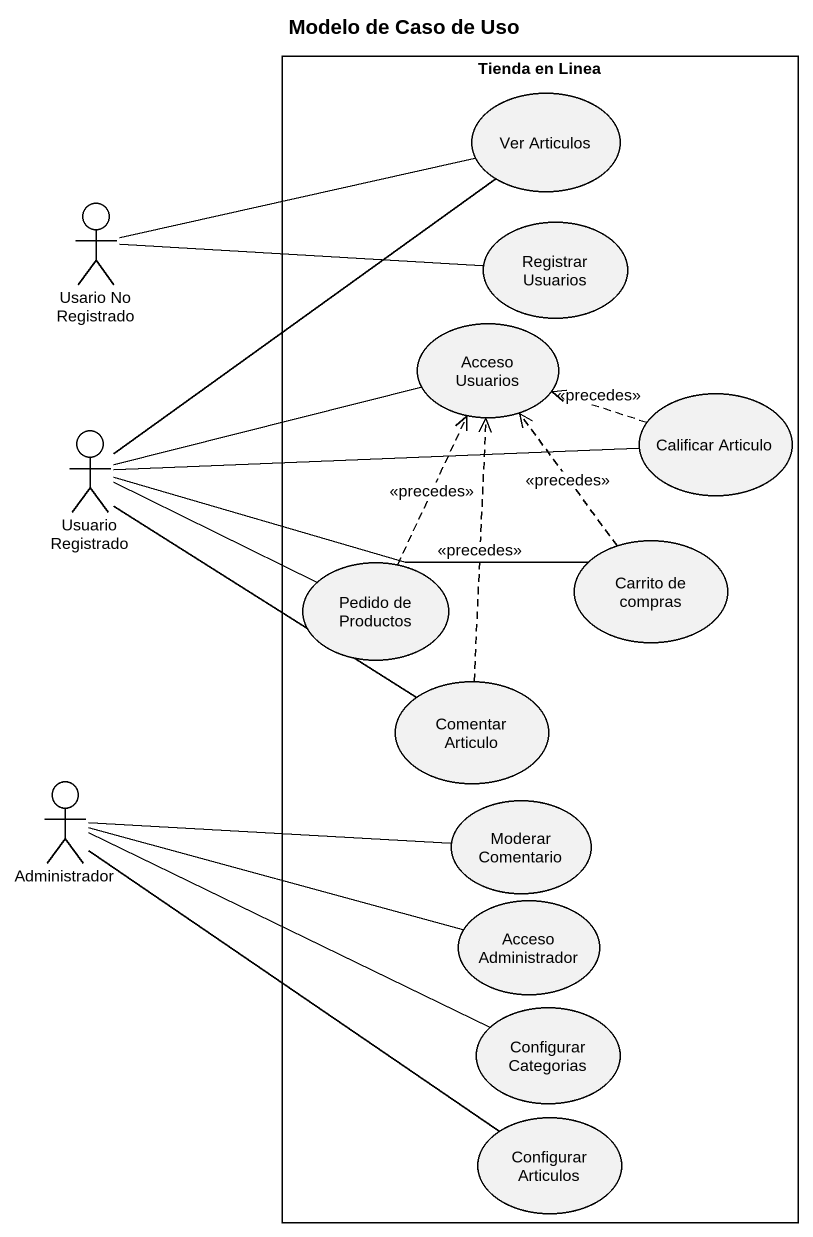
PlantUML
@startuml
title Modelo de Caso de Uso
rectangle "Tienda en Linea" as Tienda_en_Linea {
  usecase "Ver Articulos" as Ver_Articulos
  usecase "Registrar Usuarios" as Registrar_Usuarios
  usecase "Acceso Usuarios" as Acceso_Usuarios
  usecase "Calificar Articulo" as Calificar_Articulo
  usecase "Carrito de compras" as Carrito_de_compras
  usecase "Pedido de Productos" as Pedido_de_Productos
  usecase "Comentar Articulo" as Comentar_Articulo
  usecase "Moderar Comentario" as Moderar_Comentario
  usecase "Acceso Administrador" as Acceso_Administrador
  usecase "Configurar Categorias" as Configurar_Categorias
  usecase "Configurar Articulos" as Configurar_Articulos
}
actor "Usario No Registrado" as Usario_No_Registrado
actor "Usuario Registrado" as Usuario_Registrado
actor Administrador
Usario_No_Registrado -right- Ver_Articulos
Usario_No_Registrado -right- Registrar_Usuarios
Calificar_Articulo .left.> Acceso_Usuarios : <<precedes>>
Usuario_Registrado -up- Ver_Articulos
Usuario_Registrado -right- Acceso_Usuarios
Usuario_Registrado -right- Calificar_Articulo
Usuario_Registrado -right- Pedido_de_Productos
Usuario_Registrado -- Comentar_Articulo
Carrito_de_compras .up.> Acceso_Usuarios : <<precedes>>
Carrito_de_compras -left- Usuario_Registrado
Pedido_de_Productos .up.> Acceso_Usuarios : <<precedes>>
Comentar_Articulo .up.> Acceso_Usuarios : <<precedes>>
Administrador -right- Moderar_Comentario
Administrador -right- Acceso_Administrador
Administrador -right- Configurar_Categorias
Administrador -- Configurar_Articulos
@enduml
